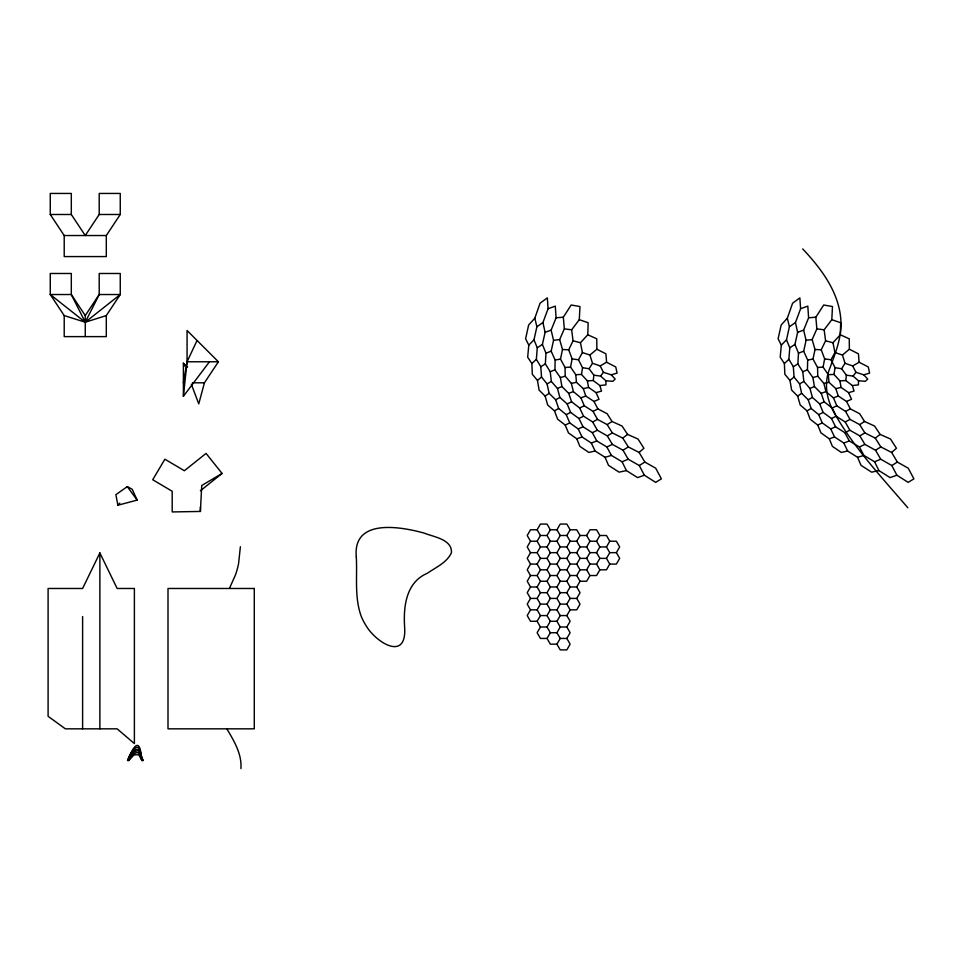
<?xml version="1.0" encoding="UTF-8"?>
<svg xmlns="http://www.w3.org/2000/svg" width="962" height="962" viewBox="0 0 962 962"><rect width="100%" height="100%" fill="white"/><g stroke="black" fill="none" stroke-linecap="round" stroke-linejoin="round"><path stroke-width="1.44" d="M572.125 358.922L578.499 359.764L582.551 367.7L589.105 368.747L593.843 375.18L600.565 376.106L605.988 380.784L605.904 384.872L599.867 385.558L593.277 380.567L587.397 380.868L581.469 374.458L575.769 374.663L570.55 367.075L572.125 358.922L568.71 349.783L573.063 340.801L571.632 329.798L579.292 319.685L579.978 306.541L571.175 305.002L563.311 317.207L564.345 328.872L559.656 339.586L562.505 349.507L560.485 359.067L565.043 367.496L565.247 376.214L571.38 383.417L573.376 391.606L580.904 397.859L584.319 405.796L593.049 411.411L597.498 419.384L607.19 424.627L612.349 432.9L622.751 438.119L628.33 446.945L639.117 452.453L644.865 462.073L655.723 468.205L661.375 478.86L655.627 482.359L644.36 475.204L639.285 465.536L628.21 459.211L623.015 450.216L612.385 444.396L607.311 435.882L597.342 430.23L592.688 421.981L583.597 416.209L579.653 407.984L571.62 401.815L568.71 393.362L561.892 386.52L560.377 377.561L554.918 369.829L555.158 360.053L551.166 351.202L553.559 340.307L551.13 330.134L556.096 317.785L555.29 306.108L548.075 308.754L542.929 322.559L545.105 332.323L542.412 344.42L545.971 353.162L545.358 363.889L550.24 371.729L551.322 381.409L557.455 388.492L559.884 397.438L567.171 403.932L570.61 412.409L578.944 418.506L583.056 426.767L592.327 432.696L596.789 440.945L606.854 446.969L611.387 455.399L622.101 461.784L626.406 470.574L637.59 477.621L644.36 475.204M824.638 358.922L831.012 359.764L835.064 367.7L841.618 368.747L846.368 375.18L853.09 376.106L858.513 380.784L858.429 384.872L852.392 385.558L845.802 380.567L839.91 380.868L833.994 374.458L828.294 374.663L823.063 367.075L824.638 358.922L821.235 349.783L825.576 340.801L824.157 329.798L831.805 319.685L832.491 306.541L823.7 305.002L815.836 317.207L816.87 328.872L812.168 339.586L815.018 349.507L812.998 359.067L817.568 367.496L817.76 376.214L823.893 383.417L825.901 391.606L833.429 397.859L836.832 405.796L845.562 411.411L850.011 419.384L859.703 424.627L864.874 432.9L875.264 438.119L880.855 446.945L891.642 452.453L897.378 462.073L908.236 468.205L913.9 478.86L908.14 482.359L896.885 475.204L891.81 465.536L880.735 459.211L875.528 450.216L864.898 444.396L859.824 435.882L849.867 430.23L845.201 421.981L836.11 416.209L832.166 407.984L824.133 401.815L821.235 393.362L814.417 386.52L812.902 377.561L807.431 369.829L807.683 360.053L803.691 351.202L806.084 340.307L803.643 330.134L808.609 317.785L807.815 306.108L800.6 308.754L795.454 322.559L797.618 332.323L794.937 344.42L798.496 353.162L797.871 363.889L802.753 371.729L803.847 381.409L809.98 388.492L812.409 397.438L819.696 403.932L823.123 412.409L831.469 418.506L835.569 426.767L844.84 432.696L849.314 440.945L859.379 446.969L863.9 455.399L874.614 461.784L878.919 470.574L890.115 477.621L896.885 475.204M578.499 359.764L582.395 352.549L580.459 342.725L587.794 334.776L588.155 322.739L579.292 319.685M831.012 359.764L834.92 352.549L832.984 342.725L840.307 334.776L840.68 322.739L831.805 319.685M240.38 546.753L238.552 563.792A83.802 83.802 0 0 1 235.474 574.891L229.605 588.022M240.933 768.554C242.003 753.895 233.862 740.656 226.671 728.535M200.385 511.447L201.743 485.509L222.078 473.436L206.06 453.403L184.367 470.743L164.887 459.199L152.718 479.737L172.198 491.281L172.198 511.94L200.385 511.447L200.385 507.022M626.406 470.574L619.083 472.162L608.501 465.331L605.074 457.323L595.105 450.998L591.305 443.037L582.058 436.976L578.21 428.944L569.769 422.919L566.209 414.646L558.645 408.477L555.687 399.771L549.098 393.302L547.089 383.922L541.534 377.032L540.812 366.726L536.363 359.319L537.277 347.799L533.982 339.827L536.892 326.755L534.812 318.206L540.067 303.21L547.354 297.859L548.075 308.754M878.919 470.574L871.608 472.162L861.026 465.331L857.587 457.323L847.618 450.998L843.83 443.037L834.571 436.976L830.735 428.944L822.282 422.919L818.722 414.646L811.158 408.477L808.212 399.771L801.611 393.302L799.614 383.922L794.047 377.032L793.337 366.726L788.876 359.319L789.79 347.799L786.507 339.827L789.405 326.755L787.337 318.206L792.592 303.21L799.867 297.859L800.6 308.754M534.812 318.206L528.643 325.024L525.601 338.78L528.799 345.142L527.669 357.227L531.878 363.528L532.311 374.254L537.457 380.423L539.117 390.103L545.141 396.128L547.679 405.002L554.521 410.906L557.599 419.179L565.211 425.048L568.458 432.888L576.791 438.804L579.87 446.356L588.864 452.465L595.105 450.998M787.337 318.206L781.168 325.024L778.114 338.78L781.324 345.142L780.194 357.227L784.391 363.528L784.836 374.254L789.97 380.423L791.642 390.103L797.654 396.128L800.204 405.002L807.046 410.906L810.112 419.179L817.724 425.048L820.983 432.888L829.304 438.804L832.383 446.356L841.377 452.465L847.618 450.998M209.463 361.772L183.393 396.284L187.073 361.772L187.073 330.495L218.386 361.772L204.437 382.816L198.761 403.86L191.342 384.235M593.277 380.567L593.843 375.18M845.802 380.567L846.368 375.18M581.469 374.458L582.551 367.7M833.994 374.458L835.064 367.7M183.393 382.816L187.073 361.772L196.933 340.728M127.513 760.521C131.397 751.069 138.901 734.667 141.33 755.459A60.774 60.774 0 0 0 143.158 760.521M127.778 760.521C129.569 754.016 139.286 738.082 140.668 754.268A65.62 65.62 0 0 0 142.196 758.753L142.881 760.521M128.042 760.521C130.363 753.018 139.911 741.63 141.113 756.577A53.499 53.499 0 0 0 142.616 760.521M128.307 760.521C130.207 756.553 132.816 751.009 137.843 750.745A1.503 1.503 0 0 1 138.744 751.226L140.945 756.926A64.141 64.141 0 0 0 142.352 760.521M99.868 552.934L82.612 588.479L48.1 588.479L48.1 716.305L65.356 728.835L117.136 728.835L134.391 743.578L134.391 588.479L117.136 588.479L99.868 552.934L99.868 728.835M128.583 760.521L132.119 755.122L136.051 752.789A6.217 6.217 0 0 1 137.446 752.633L139.117 753.378L140.404 756.493A65.163 65.163 0 0 0 142.075 760.521M128.848 760.521L133.429 755.471A7.335 7.335 0 0 1 135.053 754.833L138.66 754.725L140.187 757.262A50.289 50.289 0 0 0 141.294 759.547L141.811 760.521M530.519 541.221L537.121 541.221L540.428 535.497L547.029 535.497L550.324 541.221L556.938 541.221L560.233 535.497L566.834 535.497L570.141 541.221L576.743 541.221L580.05 535.497L576.743 529.773L570.141 529.773L566.834 524.062L560.233 524.062L556.938 529.773L550.324 529.773L547.029 524.062L540.428 524.062L537.121 529.773L530.519 529.773L527.212 535.497L530.519 541.221L527.212 546.933L530.519 552.657L537.121 552.657L540.428 546.933L547.029 546.933L550.324 552.657L556.938 552.657L560.233 546.933L566.834 546.933L570.141 552.657L576.743 552.657L580.05 546.933L586.652 546.933L589.959 541.221L596.56 541.221L599.867 546.933L606.469 546.933L609.764 541.221L616.377 541.221L619.672 546.933L616.377 552.657L609.764 552.657L606.469 546.933M530.519 552.657L527.212 558.369L530.519 564.093L527.212 569.817L530.519 575.529L537.121 575.529L540.428 569.817L547.029 569.817L550.324 575.529L556.938 575.529L560.233 569.817L566.834 569.817L570.141 575.529L576.743 575.529L580.05 569.817L586.652 569.817L589.959 575.529L596.56 575.529L599.867 569.817L606.469 569.817L609.764 564.093L606.469 558.369L599.867 558.369L596.56 564.093L589.959 564.093L586.652 558.369L580.05 558.369L576.743 564.093L570.141 564.093L566.834 569.817M547.029 535.497L550.324 529.773M530.519 575.529L527.212 581.252L530.519 586.976L527.212 592.688L530.519 598.412L537.121 598.412L540.428 592.688L547.029 592.688L550.324 598.412L556.938 598.412L560.233 592.688L556.938 586.976L560.233 581.252L556.938 575.529M540.428 569.817L537.121 564.093L540.428 558.369L537.121 552.657M547.029 546.933L550.324 541.221M540.428 558.369L547.029 558.369L550.324 552.657M530.519 598.412L527.212 604.124L530.519 609.848L527.212 615.572L530.519 621.284L537.121 621.284L540.428 627.008L547.029 627.008L550.324 621.284L556.938 621.284L560.233 627.008L556.938 632.731L560.233 638.443L556.938 644.167L560.233 649.891L566.834 649.891L570.141 644.167L566.834 638.443L570.141 632.731L566.834 627.008L560.233 627.008M540.428 592.688L537.121 586.976L540.428 581.252L537.121 575.529M547.029 569.817L550.324 564.093L556.938 564.093L560.233 558.369L556.938 552.657M566.834 535.497L570.141 529.773M540.428 581.252L547.029 581.252L550.324 575.529M566.834 546.933L570.141 541.221M556.938 621.284L560.233 615.572L556.938 609.848L550.324 609.848L547.029 615.572L540.428 615.572L537.121 609.848L540.428 604.124L537.121 598.412M547.029 592.688L550.324 586.976L547.029 581.252M560.233 558.369L566.834 558.369L570.141 552.657M537.121 621.284L540.428 615.572M540.428 604.124L547.029 604.124L550.324 598.412M589.959 541.221L586.652 535.497L589.959 529.773L596.56 529.773L599.867 535.497L606.469 535.497L609.764 541.221M540.428 627.008L537.121 632.731L540.428 638.443L547.029 638.443L550.324 644.167L556.938 644.167M560.233 581.252L566.834 581.252L570.141 575.529M556.938 609.848L560.233 604.124L556.938 598.412M589.959 575.529L586.652 581.252L580.05 581.252L576.743 586.976L580.05 592.688L576.743 598.412L570.141 598.412L566.834 592.688L570.141 586.976L566.834 581.252M586.652 558.369L589.959 552.657L586.652 546.933M596.56 541.221L599.867 535.497M547.029 638.443L550.324 632.731L547.029 627.008M560.233 604.124L566.834 604.124L570.141 598.412M586.652 569.817L589.959 564.093M589.959 552.657L596.56 552.657L599.867 546.933M560.233 615.572L566.834 615.572L570.141 609.848L576.743 609.848L580.05 604.124L576.743 598.412M566.834 627.008L570.141 621.284L566.834 615.572M606.469 558.369L609.764 552.657M589.105 368.747L592.496 363.275L589.934 355.038L582.395 352.549M841.618 368.747L845.021 363.275L842.459 355.038L834.92 352.549M99.206 214.49L85.257 235.534L71.308 214.49L71.308 193.446L50.264 193.446L50.264 214.49L64.213 235.534L64.213 256.577L106.301 256.577L106.301 235.534L120.25 214.49L120.25 193.446L99.206 193.446L99.206 214.49L120.25 214.49M85.257 336.616L85.257 315.572L99.206 294.528L99.206 273.485L120.25 273.485L120.25 294.528L106.301 315.572L106.301 336.616L64.213 336.616L64.213 315.572L50.264 294.528L50.264 273.485L71.308 273.485L71.308 294.528L85.257 322.222L106.301 315.572M600.565 376.106L603.427 372.306L600.192 365.945L592.496 363.275M853.09 376.106L855.952 372.306L852.705 365.945L845.021 363.275M117.869 505.23L137.133 500.108L132.227 489.285L127.309 486.604L115.873 494.672L117.869 505.23L119.781 503.102M528.799 345.142L533.982 339.827M781.324 345.142L786.507 339.827M531.878 363.528L536.363 359.319M784.391 363.528L788.876 359.319M639.117 452.453L643.915 448.256L637.998 439.021L627.597 434.403L622.053 426.046L612.024 421.488L607.142 413.72L597.871 408.898L593.987 401.455L585.786 396.031L583.297 388.636L576.454 382.299L575.769 374.663M891.642 452.453L896.44 448.256L890.523 439.021L880.122 434.403L874.578 426.046L864.549 421.488L859.667 413.72L850.384 408.898L846.512 401.455L838.311 396.031L835.822 388.636L828.979 382.299L828.294 374.663M589.934 355.038L596.849 349.242L596.753 338.816L587.794 334.776M842.459 355.038L849.362 349.242L849.266 338.816L840.307 334.776M537.457 380.423L541.534 377.032M789.97 380.423L794.047 377.032M200.385 490.776L222.078 473.436M622.751 438.119L627.597 434.403M875.264 438.119L880.122 434.403M545.141 396.128L549.098 393.302M797.654 396.128L801.611 393.302M536.892 326.755L542.929 322.559M789.405 326.755L795.454 322.559M537.277 347.799L542.412 344.42M789.79 347.799L794.937 344.42M607.19 424.627L612.024 421.488M859.703 424.627L864.549 421.488M540.812 366.726L545.358 363.889M793.337 366.726L797.871 363.889M639.285 465.536L644.865 462.073M891.81 465.536L897.378 462.073M623.015 450.216L628.33 446.945M875.528 450.216L880.855 446.945M547.089 383.922L551.322 381.409M799.614 383.922L803.847 381.409M554.521 410.906L558.645 408.477M607.311 435.882L612.349 432.9M807.046 410.906L811.158 408.477M859.824 435.882L864.874 432.9M600.192 365.945L606.577 362.241L615.752 366.955L617.087 373.112L611.255 374.819L603.427 372.306M852.705 365.945L859.102 362.241L868.277 366.955L869.6 373.112L863.78 374.819L855.952 372.306M555.687 399.771L559.884 397.438M808.212 399.771L812.409 397.438M592.688 421.981L597.498 419.384M845.201 421.981L850.011 419.384M593.049 411.411L597.871 408.898M845.562 411.411L850.384 408.898M566.209 414.646L570.61 412.409M818.722 414.646L823.123 412.409M578.944 418.506L583.597 416.209M831.469 418.506L836.11 416.209M592.327 432.696L597.342 430.23M844.84 432.696L849.867 430.23M567.171 403.932L571.62 401.815M819.696 403.932L824.133 401.815M579.653 407.984L584.319 405.796M832.166 407.984L836.832 405.796M606.854 446.969L612.385 444.396M859.379 446.969L864.898 444.396M565.211 425.048L569.769 422.919M817.724 425.048L822.282 422.919M578.21 428.944L583.056 426.767M830.735 428.944L835.569 426.767M557.455 388.492L561.892 386.52M809.98 388.492L814.417 386.52M593.987 401.455L599.025 399.29L596.079 392.652L588.576 387.433L587.397 380.868M846.512 401.455L851.538 399.29L848.592 392.652L841.101 387.433L839.91 380.868M622.101 461.784L628.21 459.211M874.614 461.784L880.735 459.211M550.24 371.729L554.918 369.829M802.753 371.729L807.431 369.829M591.305 443.037L596.789 440.945M843.83 443.037L849.314 440.945M545.971 353.162L551.166 351.202M798.496 353.162L803.691 351.202M568.71 393.362L573.376 391.606M821.235 393.362L825.901 391.606M580.904 397.859L585.786 396.031M833.429 397.859L838.311 396.031M545.105 332.323L551.13 330.134M797.618 332.323L803.643 330.134M576.791 438.804L582.058 436.976M829.304 438.804L834.571 436.976M605.074 457.323L611.387 455.399M857.587 457.323L863.9 455.399M596.079 392.652L601.515 391.089L599.867 385.558M848.592 392.652L854.028 391.089L852.392 385.558M560.377 377.561L565.247 376.214M812.902 377.561L817.76 376.214M583.297 388.636L588.576 387.433M835.822 388.636L841.101 387.433M571.38 383.417L576.454 382.299M823.893 383.417L828.979 382.299M555.158 360.053L560.485 359.067M807.683 360.053L812.998 359.067M553.559 340.307L559.656 339.586M806.084 340.307L812.168 339.586M556.096 317.785L563.311 317.207M808.609 317.785L815.836 317.207M565.043 367.496L570.55 367.075M817.568 367.496L823.063 367.075M50.264 214.49L71.308 214.49M64.213 235.534L106.301 235.534M187.073 361.772L218.386 361.772M192.412 382.816L204.437 382.816M580.05 535.497L586.652 535.497M530.519 564.093L537.121 564.093M609.764 564.093L616.377 564.093L619.672 558.369L616.377 552.657M530.519 586.976L537.121 586.976M550.324 586.976L556.938 586.976M570.141 586.976L576.743 586.976M560.233 592.688L566.834 592.688M530.519 609.848L537.121 609.848M550.324 632.731L556.938 632.731M560.233 638.443L566.834 638.443M815.018 349.507L821.235 349.783M562.505 349.507L568.71 349.783M858.513 380.784L865.367 381.301L867.712 379.076L863.78 374.819M605.988 380.784L612.854 381.301L615.187 379.076L611.255 374.819M816.87 328.872L824.157 329.798M564.345 328.872L571.632 329.798M825.576 340.801L832.984 342.725M573.063 340.801L580.459 342.725M64.213 315.572L85.257 322.222L120.25 294.528L99.206 294.528L85.257 322.222L50.264 294.528L71.308 294.528L85.257 315.572M849.362 349.242L858.429 353.812L859.102 362.241M596.849 349.242L605.916 353.812L606.577 362.241M183.393 396.284L183.393 363.203L187.602 367.123M802.717 248.917C821.44 268.819 839.513 292.797 840.932 321.14C841.762 337.674 835.365 353.222 829.761 368.434C823.785 382.804 826.454 399.098 833.97 412.361C853.691 447.631 881.745 477.26 907.839 507.792M127.309 486.604L137.133 500.108M596.56 552.657L599.867 558.369M596.56 564.093L599.867 569.817M576.743 541.221L580.05 546.933M576.743 552.657L580.05 558.369M556.938 529.773L560.233 535.497M576.743 564.093L580.05 569.817M556.938 541.221L560.233 546.933M566.834 558.369L570.141 564.093M576.743 575.529L580.05 581.252M537.121 529.773L540.428 535.497M556.938 564.093L560.233 569.817M537.121 541.221L540.428 546.933M547.029 558.369L550.324 564.093M566.834 604.124L570.141 609.848M547.029 604.124L550.324 609.848M547.029 615.572L550.324 621.284M183.393 363.203L184.451 366.005M82.612 616.546L82.612 728.835M356.301 556.938C357.383 576.707 354.293 597.294 361.219 616.293A49.302 49.302 0 0 0 365.776 625.168C375.348 642.123 407.203 662.65 404.605 626.827C403.318 606.589 406.012 582.383 427.248 573.316C435.846 567.315 446.921 562.722 451.455 552.657C452.212 539.273 433.609 536.94 424.158 533.104C400.757 526.611 352.585 517.929 356.301 556.938M254.281 588.479L168.001 588.479L168.001 728.835L254.281 728.835L254.281 588.479"/></g></svg>
